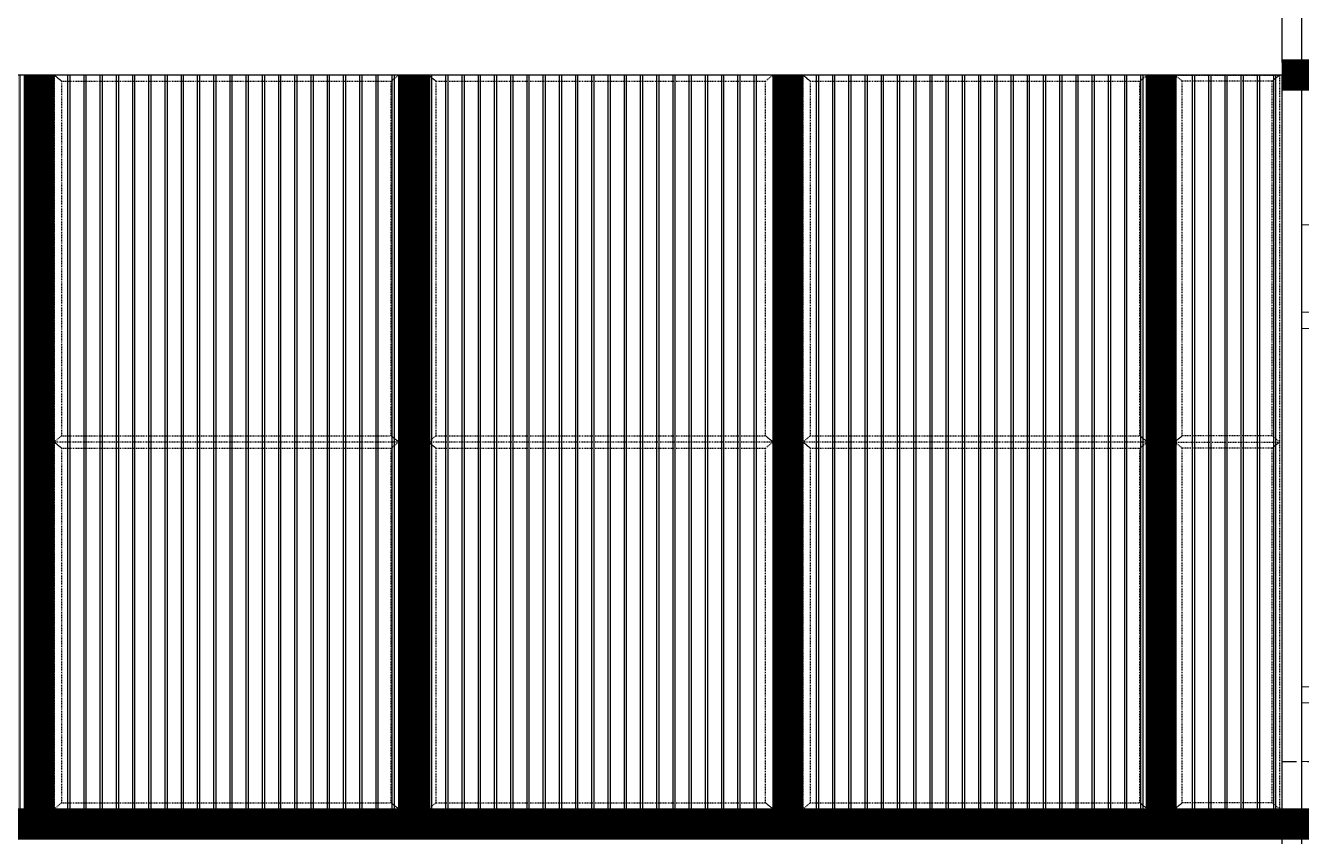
# Model space of a CAD drawing. Header units: millimetres. Extents: x 3774 to 718460, y -768339 to 192544.
# Drawn here: x 403901 to 409014, y -722367 to -719118 of the extents above; entities that cross this region are included whole.
import ezdxf
from ezdxf.xclip import XClip

# ---------------------------------------------------------------- set-up
doc = ezdxf.new("R2010")
doc.units = ezdxf.units.MM
doc.header["$XCLIPFRAME"] = 0
doc.set_wipeout_variables(frame=1)
for name, pattern in [('TA_GL_000.70000', [1.925, 0.7, -0.175, 0.175, -0.175, 0.7]), ('TA_HL_001.00000', [6.5, 3.55, -2.95]), ('XKITLINE00', [0]), ('XKITLINE02', [4, 2, -2])]:
    doc.linetypes.add(name, pattern=pattern)
for name, color, linetype in [('000 - 0_SYM_DWG_GRIDLINE_MAIN_COLOR_251', 7, 'Continuous'), ('010 - ASPG_EXTR_MAIN_COLOR_2', 7, 'Continuous'), ('010 - ASPG_EXTR_WIPEOUT_', 7, 'Continuous'), ('010 - ASPG_FRAMING_MAIN_COLOR_1', 7, 'Continuous'), ('010 - ASPG_FRAMING_MAIN_COLOR_2', 7, 'Continuous'), ('010 - ASPG_FRAMING_SUB_COLOR_2', 7, 'Continuous'), ('010 - ASPG_FRAMING_SUB_COLOR_3', 7, 'Continuous'), ('010 - ASPG_FRAMING_WIPEOUT_', 7, 'Continuous')]:
    doc.layers.add(name, color=color, linetype=linetype)
doc.layers.add('000_AREA_ASPG_AREA_HATCH_', color=7, linetype='Continuous', plot=False)
doc.layers.add('000_AREA_ASPG_AREA_MAIN_COLOR_1', color=7, linetype='Continuous', plot=False)
doc.layers.add('Bolt', color=7, linetype='Continuous', lineweight=0)
doc.layers.add('Part', color=7, linetype='Continuous', lineweight=0)
doc.styles.add('TA', font='', dxfattribs={"height": 4.5})
doc.styles.get('TA').set_extended_font_data('Cordia New')

# ---------------------------------------------------------------- blocks, each defined once
blk = doc.blocks.new('*U5902')
at = {"layer": '000 - 0_SYM_DWG_GRIDLINE_MAIN_COLOR_251', "color": 7, "linetype": 'ByBlock', "ltscale": 5}
blk.add_line((10, 0), (-759, 0), dxfattribs=at)
at = {"color": 7, "style": 'TA', "flags": 1}
blk.add_attdef('LOCATION', (6, -6), '', height=4.5, rotation=270, dxfattribs=at)
blk = doc.blocks.new('W-1-PP19-SE-ENT3_20260407-104913_PP19_ENT3_ELE1_DIMS_1')
at = {"layer": '000 - 0_SYM_DWG_GRIDLINE_MAIN_COLOR_251', "color": 7, "linetype": 'TA_GL_000.70000', "xscale": 50.00000000000003, "yscale": 50.00000000000003, "zscale": 50.00000000000003, "rotation": 180}
for p in [(-27800, 114550), (-27800, 111800)]:
    blk.add_blockref('*U5902', p, dxfattribs=at)
blk = doc.blocks.new('*A6183500')
at = {"layer": 'Part', "color": 7, "linetype": 'XKITLINE00', "lineweight": 0}
for p, q in [((2179.569525, -60.453462), (2328.969438, -60.453462)), ((2179.569525, -65.253462), (2328.969438, -65.253462))]:
    blk.add_line(p, q, dxfattribs=at)
blk = doc.blocks.new('*A6193501')
at = {"layer": 'Part', "color": 7, "linetype": 'XKITLINE00', "lineweight": 0}
blk.add_line((2179.569525, -82.453462), (2328.969438, -82.453462), dxfattribs=at)
blk = doc.blocks.new('*A13394221')
at = {"layer": 'Part', "color": 7, "linetype": 'XKITLINE00', "lineweight": 0}
for p, q in [((2286.369525, -82.453462), (2286.369525, -65.253462)), ((2288.769525, -82.453462), (2288.769525, -65.253462)), ((2286.369525, -124.453462), (2286.369525, -87.253462)), ((2288.769525, -124.453462), (2288.769525, -87.253462))]:
    blk.add_line(p, q, dxfattribs=at)
blk = doc.blocks.new('*A15404422')
at = {"layer": 'Part', "color": 7, "linetype": 'XKITLINE00', "lineweight": 0}
for p, q in [((2326.545603, -69.328129), (2326.545603, -68.621462)), ((2326.545603, -68.621462), (2326.593603, -68.621462)), ((2326.593603, -69.328129), (2326.593603, -68.621462)), ((2326.545603, -68.861462), (2326.593603, -68.861462))]:
    blk.add_line(p, q, dxfattribs=at)
blk = doc.blocks.new('*A15414423')
at = {"layer": 'Part', "color": 7, "linetype": 'XKITLINE00', "lineweight": 0}
for p, q in [((2326.169603, -68.573462), (2326.169603, -68.621462)), ((2326.169603, -68.621462), (2326.969603, -68.621462)), ((2326.969603, -68.621462), (2326.969603, -68.573462))]:
    blk.add_line(p, q, dxfattribs=at)
blk = doc.blocks.new('*A15424424')
at = {"layer": 'Part', "color": 7, "linetype": 'XKITLINE00', "lineweight": 0}
for p, q in [((2308.945603, -69.421462), (2308.945603, -68.621462)), ((2308.945603, -68.621462), (2308.993603, -68.621462)), ((2308.993603, -69.421462), (2308.993603, -68.621462)), ((2308.945603, -68.861462), (2308.993603, -68.861462)), ((2308.945603, -69.421462), (2308.993603, -69.421462))]:
    blk.add_line(p, q, dxfattribs=at)
blk = doc.blocks.new('*A15434425')
at = {"layer": 'Part', "color": 7, "linetype": 'XKITLINE00', "lineweight": 0}
for p, q in [((2308.569603, -68.573462), (2308.569603, -68.621462)), ((2308.569603, -68.621462), (2309.369603, -68.621462)), ((2309.369603, -68.621462), (2309.369603, -68.573462))]:
    blk.add_line(p, q, dxfattribs=at)
blk = doc.blocks.new('*A15444426')
at = {"layer": 'Part', "color": 7, "linetype": 'XKITLINE00', "lineweight": 0}
for p, q in [((2308.993603, -65.573462), (2308.993603, -65.493462)), ((2309.033603, -65.573462), (2309.033603, -65.533462)), ((2309.033603, -65.533462), (2309.473603, -65.533462)), ((2309.473603, -65.533462), (2309.473603, -65.493462))]:
    blk.add_line(p, q, dxfattribs=at)
blk = doc.blocks.new('*A15454427')
at = {"layer": 'Part', "color": 7, "linetype": 'XKITLINE00', "lineweight": 0}
for p, q in [((2308.089603, -65.413462), (2307.929603, -65.253462)), ((2309.849603, -65.413462), (2308.089603, -65.413462)), ((2310.009603, -65.253462), (2309.849603, -65.413462))]:
    blk.add_line(p, q, dxfattribs=at)
blk = doc.blocks.new('*A15464428')
at = {"layer": 'Part', "color": 7, "linetype": 'XKITLINE00', "lineweight": 0}
for p, q in [((2308.089603, -65.493462), (2308.089603, -65.413462)), ((2308.089603, -65.413462), (2309.849603, -65.413462)), ((2309.849603, -65.493462), (2309.849603, -65.413462)), ((2308.089603, -65.493462), (2309.849603, -65.493462))]:
    blk.add_line(p, q, dxfattribs=at)
blk = doc.blocks.new('*A15494431')
at = {"layer": 'Part', "color": 7, "linetype": 'XKITLINE00', "lineweight": 0}
for p, q in [((2291.769603, -65.573462), (2290.969603, -65.573462)), ((2290.969603, -68.053462), (2290.969603, -65.573462)), ((2291.769603, -68.053462), (2291.769603, -65.573462)), ((2290.969603, -80.053462), (2290.969603, -68.621462)), ((2291.769603, -80.053462), (2291.769603, -68.621462)), ((2290.969603, -82.133462), (2290.969603, -80.621462)), ((2291.769603, -82.133462), (2291.769603, -80.621462)), ((2290.969603, -82.133462), (2291.769603, -82.133462))]:
    blk.add_line(p, q, dxfattribs=at)
blk = doc.blocks.new('*A15504432')
at = {"layer": 'Part', "color": 7, "linetype": 'XKITLINE00', "lineweight": 0}
for p, q in [((2290.969603, -80.573462), (2290.969603, -80.621462)), ((2291.769603, -80.621462), (2291.769603, -80.573462)), ((2290.969603, -80.621462), (2291.769603, -80.621462))]:
    blk.add_line(p, q, dxfattribs=at)
blk = doc.blocks.new('*A15514433')
at = {"layer": 'Part', "color": 7, "linetype": 'XKITLINE00', "lineweight": 0}
for p, q in [((2291.345603, -81.421462), (2291.345603, -80.621462)), ((2291.345603, -80.621462), (2291.393603, -80.621462)), ((2291.345603, -80.861462), (2291.393603, -80.861462)), ((2291.393603, -81.421462), (2291.393603, -80.621462)), ((2291.345603, -81.421462), (2291.393603, -81.421462))]:
    blk.add_line(p, q, dxfattribs=at)
blk = doc.blocks.new('*A15534435')
at = {"layer": 'Part', "color": 7, "linetype": 'XKITLINE00', "lineweight": 0}
for p, q in [((2290.329603, -82.453462), (2290.489603, -82.293462)), ((2290.489603, -82.293462), (2292.249603, -82.293462)), ((2292.249603, -82.293462), (2292.409603, -82.453462))]:
    blk.add_line(p, q, dxfattribs=at)
blk = doc.blocks.new('*A15544436')
at = {"layer": 'Part', "color": 7, "linetype": 'XKITLINE00', "lineweight": 0}
for p, q in [((2292.249603, -82.213462), (2290.489603, -82.213462)), ((2290.489603, -82.213462), (2290.489603, -82.293462)), ((2292.249603, -82.293462), (2290.489603, -82.293462)), ((2292.249603, -82.213462), (2292.249603, -82.293462))]:
    blk.add_line(p, q, dxfattribs=at)
blk = doc.blocks.new('*A15554437')
at = {"layer": 'Part', "color": 7, "linetype": 'XKITLINE00', "lineweight": 0}
for p, q in [((2291.305603, -82.173462), (2290.865603, -82.173462)), ((2290.865603, -82.173462), (2290.865603, -82.213462)), ((2291.305603, -82.133462), (2291.305603, -82.173462)), ((2291.345603, -82.213462), (2291.345603, -82.133462))]:
    blk.add_line(p, q, dxfattribs=at)
blk = doc.blocks.new('*A15604442')
at = {"layer": 'Part', "color": 7, "linetype": 'XKITLINE00', "lineweight": 0}
for p, q in [((2290.969603, -68.573462), (2290.969603, -68.621462)), ((2290.969603, -68.621462), (2291.769603, -68.621462)), ((2291.769603, -68.621462), (2291.769603, -68.573462))]:
    blk.add_line(p, q, dxfattribs=at)
blk = doc.blocks.new('*A15614443')
at = {"layer": 'Part', "color": 7, "linetype": 'XKITLINE00', "lineweight": 0}
for p, q in [((2291.345603, -69.421462), (2291.345603, -68.621462)), ((2291.345603, -68.621462), (2291.393603, -68.621462)), ((2291.393603, -69.421462), (2291.393603, -68.621462)), ((2291.345603, -68.861462), (2291.393603, -68.861462)), ((2291.345603, -69.421462), (2291.393603, -69.421462))]:
    blk.add_line(p, q, dxfattribs=at)
blk = doc.blocks.new('*A15644446')
at = {"layer": 'Part', "color": 7, "linetype": 'XKITLINE00', "lineweight": 0}
for p, q in [((2291.393603, -65.573462), (2291.393603, -65.493462)), ((2291.433603, -65.573462), (2291.433603, -65.533462)), ((2291.433603, -65.533462), (2291.873603, -65.533462)), ((2291.873603, -65.533462), (2291.873603, -65.493462))]:
    blk.add_line(p, q, dxfattribs=at)
blk = doc.blocks.new('*A15654447')
at = {"layer": 'Part', "color": 7, "linetype": 'XKITLINE00', "lineweight": 0}
for p, q in [((2290.489603, -65.413462), (2290.329603, -65.253462)), ((2292.249603, -65.413462), (2290.489603, -65.413462)), ((2292.409603, -65.253462), (2292.249603, -65.413462))]:
    blk.add_line(p, q, dxfattribs=at)
blk = doc.blocks.new('*A15664448')
at = {"layer": 'Part', "color": 7, "linetype": 'XKITLINE00', "lineweight": 0}
for p, q in [((2290.489603, -65.493462), (2290.489603, -65.413462)), ((2290.489603, -65.413462), (2292.249603, -65.413462)), ((2292.249603, -65.493462), (2292.249603, -65.413462)), ((2290.489603, -65.493462), (2292.249603, -65.493462))]:
    blk.add_line(p, q, dxfattribs=at)
blk = doc.blocks.new('*A15674449')
at = {"layer": 'Bolt', "color": 7, "linetype": 'XKITLINE02', "lineweight": 0}
for p, q in [((2326.482243, -65.773462), (2326.825603, -65.773462)), ((2326.545603, -65.717462), (2326.593603, -65.717462)), ((2326.545603, -65.829462), (2326.593603, -65.829462)), ((2326.593603, -65.717462), (2326.633603, -65.717462)), ((2326.593603, -65.829462), (2326.633603, -65.829462))]:
    blk.add_line(p, q, dxfattribs=at)
blk = doc.blocks.new('*A15684450')
at = {"layer": 'Bolt'}
for points in [[(2325.986, -65.413), (2325.986, -65.493), (2325.874, -65.493), (2325.874, -65.413)], [(2327.266, -65.413), (2327.266, -65.493), (2327.154, -65.493), (2327.154, -65.413)]]:
    blk.add_hatch(color=7, dxfattribs=at).paths.add_polyline_path(points, flags=17)
at = {"layer": 'Bolt', "color": 7, "linetype": 'XKITLINE00', "lineweight": 0}
for p, q in [((2325.874, -65.413), (2325.874, -65.493)), ((2325.93, -65.35), (2325.93, -65.693)), ((2325.986, -65.413), (2325.986, -65.493)), ((2327.154, -65.413), (2327.154, -65.493)), ((2327.21, -65.35), (2327.21, -65.693)), ((2327.266, -65.413), (2327.266, -65.493))]:
    blk.add_line(p, q, dxfattribs=at)
blk = doc.blocks.new('*A15714453')
at = {"layer": 'Bolt'}
for points in [[(2326.274, -68.573), (2326.274, -68.525), (2326.386, -68.525), (2326.386, -68.573)], [(2326.274, -68.621), (2326.274, -68.573), (2326.386, -68.573), (2326.386, -68.621)], [(2326.754, -68.573), (2326.754, -68.525), (2326.866, -68.525), (2326.866, -68.573)], [(2326.754, -68.621), (2326.754, -68.573), (2326.866, -68.573), (2326.866, -68.621)]]:
    blk.add_hatch(color=7, dxfattribs=at).paths.add_polyline_path(points, flags=17)
at = {"layer": 'Bolt', "color": 7, "linetype": 'XKITLINE00', "lineweight": 0}
for p, q in [((2326.274, -68.573), (2326.274, -68.525)), ((2326.274, -68.621), (2326.274, -68.573)), ((2326.33, -68.685), (2326.33, -68.341)), ((2326.386, -68.573), (2326.386, -68.525)), ((2326.386, -68.621), (2326.386, -68.573)), ((2326.754, -68.573), (2326.754, -68.525)), ((2326.754, -68.621), (2326.754, -68.573)), ((2326.81, -68.685), (2326.81, -68.341)), ((2326.866, -68.573), (2326.866, -68.525)), ((2326.866, -68.621), (2326.866, -68.573))]:
    blk.add_line(p, q, dxfattribs=at)
blk = doc.blocks.new('*A15734455')
at = {"layer": 'Bolt'}
for points in [[(2308.674, -68.573), (2308.674, -68.525), (2308.786, -68.525), (2308.786, -68.573)], [(2308.674, -68.621), (2308.674, -68.573), (2308.786, -68.573), (2308.786, -68.621)], [(2309.154, -68.573), (2309.154, -68.525), (2309.266, -68.525), (2309.266, -68.573)], [(2309.154, -68.621), (2309.154, -68.573), (2309.266, -68.573), (2309.266, -68.621)]]:
    blk.add_hatch(color=7, dxfattribs=at).paths.add_polyline_path(points, flags=17)
at = {"layer": 'Bolt', "color": 7, "linetype": 'XKITLINE00', "lineweight": 0}
for p, q in [((2308.674, -68.573), (2308.674, -68.525)), ((2308.674, -68.621), (2308.674, -68.573)), ((2308.73, -68.685), (2308.73, -68.341)), ((2308.786, -68.573), (2308.786, -68.525)), ((2308.786, -68.621), (2308.786, -68.573)), ((2309.154, -68.573), (2309.154, -68.525)), ((2309.154, -68.621), (2309.154, -68.573)), ((2309.21, -68.685), (2309.21, -68.341)), ((2309.266, -68.573), (2309.266, -68.525)), ((2309.266, -68.621), (2309.266, -68.573))]:
    blk.add_line(p, q, dxfattribs=at)
blk = doc.blocks.new('*A15744456')
at = {"layer": 'Bolt'}
for points in [[(2308.386, -65.413), (2308.386, -65.493), (2308.274, -65.493), (2308.274, -65.413)], [(2309.666, -65.413), (2309.666, -65.493), (2309.554, -65.493), (2309.554, -65.413)]]:
    blk.add_hatch(color=7, dxfattribs=at).paths.add_polyline_path(points, flags=17)
at = {"layer": 'Bolt', "color": 7, "linetype": 'XKITLINE00', "lineweight": 0}
for p, q in [((2308.274, -65.413), (2308.274, -65.493)), ((2308.33, -65.35), (2308.33, -65.693)), ((2308.386, -65.413), (2308.386, -65.493)), ((2309.554, -65.413), (2309.554, -65.493)), ((2309.61, -65.35), (2309.61, -65.693)), ((2309.666, -65.413), (2309.666, -65.493))]:
    blk.add_line(p, q, dxfattribs=at)
blk = doc.blocks.new('*A15754457')
at = {"layer": 'Bolt', "color": 7, "linetype": 'XKITLINE02', "lineweight": 0}
for p, q in [((2308.882243, -65.773462), (2309.225603, -65.773462)), ((2308.945603, -65.717462), (2308.993603, -65.717462)), ((2308.945603, -65.829462), (2308.993603, -65.829462)), ((2308.993603, -65.717462), (2309.033603, -65.717462)), ((2308.993603, -65.829462), (2309.033603, -65.829462))]:
    blk.add_line(p, q, dxfattribs=at)
blk = doc.blocks.new('*A15804462')
at = {"layer": 'Bolt'}
for points in [[(2291.074, -80.573), (2291.074, -80.525), (2291.186, -80.525), (2291.186, -80.573)], [(2291.074, -80.621), (2291.074, -80.573), (2291.186, -80.573), (2291.186, -80.621)], [(2291.554, -80.573), (2291.554, -80.525), (2291.666, -80.525), (2291.666, -80.573)], [(2291.554, -80.621), (2291.554, -80.573), (2291.666, -80.573), (2291.666, -80.621)]]:
    blk.add_hatch(color=7, dxfattribs=at).paths.add_polyline_path(points, flags=17)
at = {"layer": 'Bolt', "color": 7, "linetype": 'XKITLINE00', "lineweight": 0}
for p, q in [((2291.074, -80.573), (2291.074, -80.525)), ((2291.074, -80.621), (2291.074, -80.573)), ((2291.13, -80.685), (2291.13, -80.341)), ((2291.186, -80.573), (2291.186, -80.525)), ((2291.186, -80.621), (2291.186, -80.573)), ((2291.554, -80.573), (2291.554, -80.525)), ((2291.554, -80.621), (2291.554, -80.573)), ((2291.61, -80.685), (2291.61, -80.341)), ((2291.666, -80.573), (2291.666, -80.525)), ((2291.666, -80.621), (2291.666, -80.573))]:
    blk.add_line(p, q, dxfattribs=at)
blk = doc.blocks.new('*A15814463')
at = {"layer": 'Bolt', "color": 7, "linetype": 'XKITLINE02', "lineweight": 0}
for p, q in [((2291.456963, -81.933462), (2291.113603, -81.933462)), ((2291.345603, -81.877462), (2291.305603, -81.877462)), ((2291.345603, -81.989462), (2291.305603, -81.989462)), ((2291.393603, -81.877462), (2291.345603, -81.877462)), ((2291.393603, -81.989462), (2291.345603, -81.989462))]:
    blk.add_line(p, q, dxfattribs=at)
blk = doc.blocks.new('*A15824464')
at = {"layer": 'Bolt'}
for points in [[(2290.786, -82.213), (2290.786, -82.293), (2290.674, -82.293), (2290.674, -82.213)], [(2292.066, -82.213), (2292.066, -82.293), (2291.954, -82.293), (2291.954, -82.213)]]:
    blk.add_hatch(color=7, dxfattribs=at).paths.add_polyline_path(points, flags=17)
at = {"layer": 'Bolt', "color": 7, "linetype": 'XKITLINE00', "lineweight": 0}
for p, q in [((2290.73, -82.357), (2290.73, -82.013)), ((2292.01, -82.357), (2292.01, -82.013)), ((2290.674, -82.293), (2290.674, -82.213)), ((2290.786, -82.293), (2290.786, -82.213)), ((2291.954, -82.293), (2291.954, -82.213)), ((2292.066, -82.293), (2292.066, -82.213))]:
    blk.add_line(p, q, dxfattribs=at)
blk = doc.blocks.new('*A15854467')
at = {"layer": 'Bolt'}
for points in [[(2291.074, -68.573), (2291.074, -68.525), (2291.186, -68.525), (2291.186, -68.573)], [(2291.074, -68.621), (2291.074, -68.573), (2291.186, -68.573), (2291.186, -68.621)], [(2291.554, -68.573), (2291.554, -68.525), (2291.666, -68.525), (2291.666, -68.573)], [(2291.554, -68.621), (2291.554, -68.573), (2291.666, -68.573), (2291.666, -68.621)]]:
    blk.add_hatch(color=7, dxfattribs=at).paths.add_polyline_path(points, flags=17)
at = {"layer": 'Bolt', "color": 7, "linetype": 'XKITLINE00', "lineweight": 0}
for p, q in [((2291.074, -68.573), (2291.074, -68.525)), ((2291.074, -68.621), (2291.074, -68.573)), ((2291.13, -68.685), (2291.13, -68.341)), ((2291.186, -68.573), (2291.186, -68.525)), ((2291.186, -68.621), (2291.186, -68.573)), ((2291.554, -68.573), (2291.554, -68.525)), ((2291.554, -68.621), (2291.554, -68.573)), ((2291.61, -68.685), (2291.61, -68.341)), ((2291.666, -68.573), (2291.666, -68.525)), ((2291.666, -68.621), (2291.666, -68.573))]:
    blk.add_line(p, q, dxfattribs=at)
blk = doc.blocks.new('*A15874469')
at = {"layer": 'Bolt'}
for points in [[(2290.786, -65.413), (2290.786, -65.493), (2290.674, -65.493), (2290.674, -65.413)], [(2292.066, -65.413), (2292.066, -65.493), (2291.954, -65.493), (2291.954, -65.413)]]:
    blk.add_hatch(color=7, dxfattribs=at).paths.add_polyline_path(points, flags=17)
at = {"layer": 'Bolt', "color": 7, "linetype": 'XKITLINE00', "lineweight": 0}
for p, q in [((2290.674, -65.413), (2290.674, -65.493)), ((2290.73, -65.35), (2290.73, -65.693)), ((2290.786, -65.413), (2290.786, -65.493)), ((2291.954, -65.413), (2291.954, -65.493)), ((2292.01, -65.35), (2292.01, -65.693)), ((2292.066, -65.413), (2292.066, -65.493))]:
    blk.add_line(p, q, dxfattribs=at)
blk = doc.blocks.new('*A15884470')
at = {"layer": 'Bolt', "color": 7, "linetype": 'XKITLINE02', "lineweight": 0}
for p, q in [((2291.282243, -65.773462), (2291.625603, -65.773462)), ((2291.345603, -65.717462), (2291.393603, -65.717462)), ((2291.345603, -65.829462), (2291.393603, -65.829462)), ((2291.393603, -65.717462), (2291.433603, -65.717462)), ((2291.393603, -65.829462), (2291.433603, -65.829462))]:
    blk.add_line(p, q, dxfattribs=at)
blk = doc.blocks.new('*A15904472')
at = {"layer": 'Part', "color": 7, "linetype": 'XKITLINE00', "lineweight": 0}
for p, q in [((2328.809518, -68.053462), (2288.969552, -68.053462)), ((2288.969552, -68.573462), (2288.969552, -68.053462)), ((2328.809518, -68.573462), (2328.809518, -68.053462)), ((2328.809518, -68.573462), (2288.969552, -68.573462))]:
    blk.add_line(p, q, dxfattribs=at)
blk = doc.blocks.new('*A15914473')
at = {"layer": 'Part', "color": 7, "linetype": 'XKITLINE00', "lineweight": 0}
for p, q in [((2328.809518, -80.053462), (2288.969552, -80.053462)), ((2288.969552, -80.573462), (2288.969552, -80.053462)), ((2328.809518, -80.573462), (2328.809518, -80.053462)), ((2328.809518, -80.573462), (2288.969552, -80.573462))]:
    blk.add_line(p, q, dxfattribs=at)
blk = doc.blocks.new('*A15934475')
at = {"layer": 'Part', "color": 7, "linetype": 'XKITLINE00', "lineweight": 0}
for p, q in [((2326.969603, -65.573462), (2326.169603, -65.573462)), ((2326.169603, -68.053462), (2326.169603, -65.573462)), ((2326.969603, -68.053462), (2326.969603, -65.573462)), ((2326.169603, -80.053462), (2326.169603, -68.621462)), ((2326.969603, -80.053462), (2326.969603, -68.621462)), ((2326.169603, -82.133462), (2326.169603, -80.621462)), ((2326.969603, -82.133462), (2326.969603, -80.621462)), ((2326.169603, -82.133462), (2326.969603, -82.133462))]:
    blk.add_line(p, q, dxfattribs=at)
blk = doc.blocks.new('*A15944476')
at = {"layer": 'Part', "color": 7, "linetype": 'XKITLINE00', "lineweight": 0}
for p, q in [((2309.369603, -65.573462), (2308.569603, -65.573462)), ((2308.569603, -68.053462), (2308.569603, -65.573462)), ((2309.369603, -68.053462), (2309.369603, -65.573462)), ((2308.569603, -80.053462), (2308.569603, -68.621462)), ((2309.369603, -80.053462), (2309.369603, -68.621462)), ((2308.569603, -82.133462), (2308.569603, -80.621462)), ((2309.369603, -82.133462), (2309.369603, -80.621462)), ((2308.569603, -82.133462), (2309.369603, -82.133462))]:
    blk.add_line(p, q, dxfattribs=at)
blk = doc.blocks.new('*A16014483')
at = {"layer": 'Part', "color": 7, "linetype": 'XKITLINE00', "lineweight": 0}
for p, q in [((2326.545603, -81.328129), (2326.545603, -80.621462)), ((2326.545603, -80.621462), (2326.593603, -80.621462)), ((2326.545603, -80.861462), (2326.593603, -80.861462)), ((2326.593603, -81.328129), (2326.593603, -80.621462))]:
    blk.add_line(p, q, dxfattribs=at)
blk = doc.blocks.new('*A16024484')
at = {"layer": 'Part', "color": 7, "linetype": 'XKITLINE00', "lineweight": 0}
for p, q in [((2326.169603, -80.573462), (2326.169603, -80.621462)), ((2326.969603, -80.621462), (2326.969603, -80.573462)), ((2326.169603, -80.621462), (2326.969603, -80.621462))]:
    blk.add_line(p, q, dxfattribs=at)
blk = doc.blocks.new('*A16034485')
at = {"layer": 'Part', "color": 7, "linetype": 'XKITLINE00', "lineweight": 0}
for p, q in [((2325.529603, -82.453462), (2325.689603, -82.293462)), ((2325.689603, -82.293462), (2327.449603, -82.293462)), ((2327.449603, -82.293462), (2327.609603, -82.453462))]:
    blk.add_line(p, q, dxfattribs=at)
blk = doc.blocks.new('*A16044486')
at = {"layer": 'Part', "color": 7, "linetype": 'XKITLINE00', "lineweight": 0}
for p, q in [((2327.449603, -82.213462), (2325.689603, -82.213462)), ((2325.689603, -82.213462), (2325.689603, -82.293462)), ((2327.449603, -82.293462), (2325.689603, -82.293462)), ((2327.449603, -82.213462), (2327.449603, -82.293462))]:
    blk.add_line(p, q, dxfattribs=at)
blk = doc.blocks.new('*A16054487')
at = {"layer": 'Part', "color": 7, "linetype": 'XKITLINE00', "lineweight": 0}
for p, q in [((2326.505603, -82.173462), (2326.065603, -82.173462)), ((2326.065603, -82.173462), (2326.065603, -82.213462)), ((2326.505603, -82.133462), (2326.505603, -82.173462)), ((2326.545603, -82.213462), (2326.545603, -82.133462))]:
    blk.add_line(p, q, dxfattribs=at)
blk = doc.blocks.new('*A16064488')
at = {"layer": 'Part', "color": 7, "linetype": 'XKITLINE00', "lineweight": 0}
for p, q in [((2308.945603, -81.421462), (2308.945603, -80.621462)), ((2308.945603, -80.621462), (2308.993603, -80.621462)), ((2308.945603, -80.861462), (2308.993603, -80.861462)), ((2308.993603, -81.421462), (2308.993603, -80.621462)), ((2308.945603, -81.421462), (2308.993603, -81.421462))]:
    blk.add_line(p, q, dxfattribs=at)
blk = doc.blocks.new('*A16074489')
at = {"layer": 'Part', "color": 7, "linetype": 'XKITLINE00', "lineweight": 0}
for p, q in [((2308.569603, -80.573462), (2308.569603, -80.621462)), ((2309.369603, -80.621462), (2309.369603, -80.573462)), ((2308.569603, -80.621462), (2309.369603, -80.621462))]:
    blk.add_line(p, q, dxfattribs=at)
blk = doc.blocks.new('*A16084490')
at = {"layer": 'Part', "color": 7, "linetype": 'XKITLINE00', "lineweight": 0}
for p, q in [((2307.929603, -82.453462), (2308.089603, -82.293462)), ((2308.089603, -82.293462), (2309.849603, -82.293462)), ((2309.849603, -82.293462), (2310.009603, -82.453462))]:
    blk.add_line(p, q, dxfattribs=at)
blk = doc.blocks.new('*A16094491')
at = {"layer": 'Part', "color": 7, "linetype": 'XKITLINE00', "lineweight": 0}
for p, q in [((2309.849603, -82.213462), (2308.089603, -82.213462)), ((2308.089603, -82.213462), (2308.089603, -82.293462)), ((2309.849603, -82.293462), (2308.089603, -82.293462)), ((2309.849603, -82.213462), (2309.849603, -82.293462))]:
    blk.add_line(p, q, dxfattribs=at)
blk = doc.blocks.new('*A16104492')
at = {"layer": 'Part', "color": 7, "linetype": 'XKITLINE00', "lineweight": 0}
for p, q in [((2308.905603, -82.173462), (2308.465603, -82.173462)), ((2308.465603, -82.173462), (2308.465603, -82.213462)), ((2308.905603, -82.133462), (2308.905603, -82.173462)), ((2308.945603, -82.213462), (2308.945603, -82.133462))]:
    blk.add_line(p, q, dxfattribs=at)
blk = doc.blocks.new('*A16124494')
at = {"layer": 'Part', "color": 7, "linetype": 'XKITLINE00', "lineweight": 0}
for p, q in [((2325.689603, -65.493462), (2325.689603, -65.413462)), ((2325.689603, -65.413462), (2327.449603, -65.413462)), ((2327.449603, -65.493462), (2327.449603, -65.413462)), ((2325.689603, -65.493462), (2327.449603, -65.493462))]:
    blk.add_line(p, q, dxfattribs=at)
blk = doc.blocks.new('*A16134495')
at = {"layer": 'Part', "color": 7, "linetype": 'XKITLINE00', "lineweight": 0}
for p, q in [((2325.689603, -65.413462), (2325.529603, -65.253462)), ((2327.449603, -65.413462), (2325.689603, -65.413462)), ((2327.609603, -65.253462), (2327.449603, -65.413462))]:
    blk.add_line(p, q, dxfattribs=at)
blk = doc.blocks.new('*A16144496')
at = {"layer": 'Part', "color": 7, "linetype": 'XKITLINE00', "lineweight": 0}
for p, q in [((2326.593603, -65.573462), (2326.593603, -65.493462)), ((2326.633603, -65.573462), (2326.633603, -65.533462)), ((2326.633603, -65.533462), (2327.073603, -65.533462)), ((2327.073603, -65.533462), (2327.073603, -65.493462))]:
    blk.add_line(p, q, dxfattribs=at)
blk = doc.blocks.new('*A16294511')
at = {"layer": 'Bolt'}
for points in [[(2326.274, -80.573), (2326.274, -80.525), (2326.386, -80.525), (2326.386, -80.573)], [(2326.274, -80.621), (2326.274, -80.573), (2326.386, -80.573), (2326.386, -80.621)], [(2326.754, -80.573), (2326.754, -80.525), (2326.866, -80.525), (2326.866, -80.573)], [(2326.754, -80.621), (2326.754, -80.573), (2326.866, -80.573), (2326.866, -80.621)]]:
    blk.add_hatch(color=7, dxfattribs=at).paths.add_polyline_path(points, flags=17)
at = {"layer": 'Bolt', "color": 7, "linetype": 'XKITLINE00', "lineweight": 0}
for p, q in [((2326.274, -80.573), (2326.274, -80.525)), ((2326.274, -80.621), (2326.274, -80.573)), ((2326.33, -80.685), (2326.33, -80.341)), ((2326.386, -80.573), (2326.386, -80.525)), ((2326.386, -80.621), (2326.386, -80.573)), ((2326.754, -80.573), (2326.754, -80.525)), ((2326.754, -80.621), (2326.754, -80.573)), ((2326.81, -80.685), (2326.81, -80.341)), ((2326.866, -80.573), (2326.866, -80.525)), ((2326.866, -80.621), (2326.866, -80.573))]:
    blk.add_line(p, q, dxfattribs=at)
blk = doc.blocks.new('*A16314513')
at = {"layer": 'Bolt', "color": 7, "linetype": 'XKITLINE02', "lineweight": 0}
for p, q in [((2326.656963, -81.933462), (2326.313603, -81.933462)), ((2326.545603, -81.877462), (2326.505603, -81.877462)), ((2326.545603, -81.989462), (2326.505603, -81.989462)), ((2326.593603, -81.877462), (2326.545603, -81.877462)), ((2326.593603, -81.989462), (2326.545603, -81.989462))]:
    blk.add_line(p, q, dxfattribs=at)
blk = doc.blocks.new('*A16324514')
at = {"layer": 'Bolt'}
for points in [[(2325.986, -82.213), (2325.986, -82.293), (2325.874, -82.293), (2325.874, -82.213)], [(2327.266, -82.213), (2327.266, -82.293), (2327.154, -82.293), (2327.154, -82.213)]]:
    blk.add_hatch(color=7, dxfattribs=at).paths.add_polyline_path(points, flags=17)
at = {"layer": 'Bolt', "color": 7, "linetype": 'XKITLINE00', "lineweight": 0}
for p, q in [((2325.93, -82.357), (2325.93, -82.013)), ((2327.21, -82.357), (2327.21, -82.013)), ((2325.874, -82.293), (2325.874, -82.213)), ((2325.986, -82.293), (2325.986, -82.213)), ((2327.154, -82.293), (2327.154, -82.213)), ((2327.266, -82.293), (2327.266, -82.213))]:
    blk.add_line(p, q, dxfattribs=at)
blk = doc.blocks.new('*A16334515')
at = {"layer": 'Bolt'}
for points in [[(2308.674, -80.573), (2308.674, -80.525), (2308.786, -80.525), (2308.786, -80.573)], [(2308.674, -80.621), (2308.674, -80.573), (2308.786, -80.573), (2308.786, -80.621)], [(2309.154, -80.573), (2309.154, -80.525), (2309.266, -80.525), (2309.266, -80.573)], [(2309.154, -80.621), (2309.154, -80.573), (2309.266, -80.573), (2309.266, -80.621)]]:
    blk.add_hatch(color=7, dxfattribs=at).paths.add_polyline_path(points, flags=17)
at = {"layer": 'Bolt', "color": 7, "linetype": 'XKITLINE00', "lineweight": 0}
for p, q in [((2308.674, -80.573), (2308.674, -80.525)), ((2308.674, -80.621), (2308.674, -80.573)), ((2308.73, -80.685), (2308.73, -80.341)), ((2308.786, -80.573), (2308.786, -80.525)), ((2308.786, -80.621), (2308.786, -80.573)), ((2309.154, -80.573), (2309.154, -80.525)), ((2309.154, -80.621), (2309.154, -80.573)), ((2309.21, -80.685), (2309.21, -80.341)), ((2309.266, -80.573), (2309.266, -80.525)), ((2309.266, -80.621), (2309.266, -80.573))]:
    blk.add_line(p, q, dxfattribs=at)
blk = doc.blocks.new('*A16344516')
at = {"layer": 'Bolt', "color": 7, "linetype": 'XKITLINE02', "lineweight": 0}
for p, q in [((2309.056963, -81.933462), (2308.713603, -81.933462)), ((2308.945603, -81.877462), (2308.905603, -81.877462)), ((2308.945603, -81.989462), (2308.905603, -81.989462)), ((2308.993603, -81.877462), (2308.945603, -81.877462)), ((2308.993603, -81.989462), (2308.945603, -81.989462))]:
    blk.add_line(p, q, dxfattribs=at)
blk = doc.blocks.new('*A16354517')
at = {"layer": 'Bolt'}
for points in [[(2308.386, -82.213), (2308.386, -82.293), (2308.274, -82.293), (2308.274, -82.213)], [(2309.666, -82.213), (2309.666, -82.293), (2309.554, -82.293), (2309.554, -82.213)]]:
    blk.add_hatch(color=7, dxfattribs=at).paths.add_polyline_path(points, flags=17)
at = {"layer": 'Bolt', "color": 7, "linetype": 'XKITLINE00', "lineweight": 0}
for p, q in [((2308.33, -82.357), (2308.33, -82.013)), ((2309.61, -82.357), (2309.61, -82.013)), ((2308.274, -82.293), (2308.274, -82.213)), ((2308.386, -82.293), (2308.386, -82.213)), ((2309.554, -82.293), (2309.554, -82.213)), ((2309.666, -82.293), (2309.666, -82.213))]:
    blk.add_line(p, q, dxfattribs=at)
blk = doc.blocks.new('W-1-PP19-SE-ENT3_20260407-111149_PP19_ENT3_SE_ELE3')
at = {"color": 7, "lineweight": 0, "xscale": 125, "yscale": 125, "zscale": 125}
for name in ['*A6183500', '*A13394221', '*A15654447', '*A15664448', '*A15874469', '*A15644446', '*A15454427', '*A15464428', '*A15744456', '*A15444426', '*A16134495', '*A16124494', '*A15684450', '*A16144496', '*A15494431', '*A15884470', '*A15944476', '*A15754457', '*A15934475', '*A15674449', '*A15904472', '*A15854467', '*A15734455', '*A15714453', '*A15604442', '*A15614443', '*A15434425', '*A15424424', '*A15414423', '*A15404422', '*A15914473', '*A15504432', '*A15804462', '*A15514433', '*A16074489', '*A16334515', '*A16064488', '*A16024484', '*A16294511', '*A16014483', '*A15814463', '*A16344516', '*A16314513', '*A15534435', '*A15544436', '*A15824464', '*A15554437', '*A16084490', '*A16094491', '*A16354517', '*A16104492', '*A16034485', '*A16044486', '*A16324514', '*A16054487', '*A6193501']:
    blk.add_blockref(name, (-296446.190625, 122106.68275), dxfattribs=at)
blk = doc.blocks.new('*U7969')
at = {"color": 7}
blk.add_wipeout([(0, -40), (18510.6, -40), (18510.6, 40), (0, 40)], dxfattribs=at).dxf.layer = '010 - ASPG_FRAMING_WIPEOUT_'
at = {"layer": '010 - ASPG_FRAMING_MAIN_COLOR_2', "color": 7}
blk.add_lwpolyline([(0, -40), (18510.6, -40), (18510.6, 40), (0, 40)], close=True, dxfattribs=at)
at = {"color": 7}
for points in [[(-40, 40), (18511, 40), (18511, 50), (-40, 50)], [(-40, -50), (18511, -50), (18511, -40), (-40, -40)]]:
    blk.add_wipeout(points, dxfattribs=at).dxf.layer = '010 - ASPG_FRAMING_WIPEOUT_'
at = {"layer": '010 - ASPG_FRAMING_MAIN_COLOR_1', "color": 7}
for points in [[(-40, 40), (18511, 40), (18511, 50), (-40, 50)], [(-40, -50), (18511, -50), (18511, -40), (-40, -40)]]:
    blk.add_lwpolyline(points, close=True, dxfattribs=at)
blk = doc.blocks.new('*U7967')
at = {"color": 7}
blk.add_wipeout([(0, 0), (77.5, 0), (77.5, 2900), (0, 2900)], dxfattribs=at)
blk.add_lwpolyline([(0, 0), (77.5, 0), (77.5, 2900), (0, 2900)], close=True, dxfattribs=at)
blk = doc.blocks.new('*U8523')
at = {"color": 7}
blk.add_wipeout([(0, 0), (77.5, 0), (77.5, 3800.000375), (0, 3800.000375)], dxfattribs=at)
blk.add_lwpolyline([(0, 0), (77.5, 0), (77.5, 3800.000375), (0, 3800.000375)], close=True, dxfattribs=at)
blk = doc.blocks.new('*U7965')
at = {"color": 7}
blk.add_wipeout([(0, -40), (4413, -40), (4413, 40), (0, 40)], dxfattribs=at).dxf.layer = '010 - ASPG_FRAMING_WIPEOUT_'
at = {"layer": '010 - ASPG_FRAMING_MAIN_COLOR_2', "color": 7}
blk.add_lwpolyline([(0, -40), (4413, -40), (4413, 40), (0, 40)], close=True, dxfattribs=at)
at = {"color": 7}
for points in [[(0, 40), (4493.8, 40), (4493.8, 50), (0, 50)], [(0, -50), (4493.8, -50), (4493.8, -40), (0, -40)]]:
    blk.add_wipeout(points, dxfattribs=at).dxf.layer = '010 - ASPG_FRAMING_WIPEOUT_'
at = {"layer": '010 - ASPG_FRAMING_MAIN_COLOR_1', "color": 7}
for points in [[(0, 40), (4493.8, 40), (4493.8, 50), (0, 50)], [(0, -50), (4493.8, -50), (4493.8, -40), (0, -40)]]:
    blk.add_lwpolyline(points, close=True, dxfattribs=at)
blk = doc.blocks.new('*U7966')
at = {"color": 7}
blk.add_wipeout([(0, 0), (77.5, 0), (77.5, 2950), (0, 2950)], dxfattribs=at)
blk.add_lwpolyline([(0, 0), (77.5, 0), (77.5, 2950), (0, 2950)], close=True, dxfattribs=at)
blk = doc.blocks.new('*U8006')
at = {"color": 7}
blk.add_wipeout([(50, 0), (1450, 0), (1450, 2940), (50, 2940)], dxfattribs=at).dxf.layer = '010 - ASPG_EXTR_WIPEOUT_'
at = {"layer": '010 - ASPG_EXTR_MAIN_COLOR_2', "color": 7}
for points in [[(113.3, 0), (123.5, 0), (123.5, 2940), (113.3, 2940)], [(178.3, 0), (188.5, 0), (188.5, 2940), (178.3, 2940)], [(243.3, 0), (253.5, 0), (253.5, 2940), (243.3, 2940)], [(308.3, 0), (318.5, 0), (318.5, 2940), (308.3, 2940)], [(373.3, 0), (383.5, 0), (383.5, 2940), (373.3, 2940)], [(438.3, 0), (448.5, 0), (448.5, 2940), (438.3, 2940)], [(503.3, 0), (513.5, 0), (513.5, 2940), (503.3, 2940)], [(568.3, 0), (578.5, 0), (578.5, 2940), (568.3, 2940)], [(633.3, 0), (643.5, 0), (643.5, 2940), (633.3, 2940)], [(698.3, 0), (708.5, 0), (708.5, 2940), (698.3, 2940)], [(763.3, 0), (773.5, 0), (773.5, 2940), (763.3, 2940)], [(828.3, 0), (838.5, 0), (838.5, 2940), (828.3, 2940)], [(893.3, 0), (903.5, 0), (903.5, 2940), (893.3, 2940)], [(958.3, 0), (968.5, 0), (968.5, 2940), (958.3, 2940)], [(1023.3, 0), (1033.5, 0), (1033.5, 2940), (1023.3, 2940)], [(1088.3, 0), (1098.5, 0), (1098.5, 2940), (1088.3, 2940)], [(1153.3, 0), (1163.5, 0), (1163.5, 2940), (1153.3, 2940)], [(1218.3, 0), (1228.5, 0), (1228.5, 2940), (1218.3, 2940)], [(1283.3, 0), (1293.5, 0), (1293.5, 2940), (1283.3, 2940)], [(1348.3, 0), (1358.5, 0), (1358.5, 2940), (1348.3, 2940)], [(1413.3, 0), (1423.5, 0), (1423.5, 2940), (1413.3, 2940)]]:
    blk.add_lwpolyline(points, close=True, dxfattribs=at)
at = {"layer": '010 - ASPG_FRAMING_SUB_COLOR_2', "color": 7}
blk.add_lwpolyline([(50, 0), (1450, 0), (1450, 2940), (50, 2940)], close=True, dxfattribs=at)
at = {"color": 7}
for points in [[(-50, 0), (50, 0), (50, 2940), (-50, 2940)], [(1450, 0), (1550, 0), (1550, 2940), (1450, 2940)]]:
    blk.add_wipeout(points, dxfattribs=at).dxf.layer = '010 - ASPG_EXTR_WIPEOUT_'
at = {"layer": '010 - ASPG_FRAMING_MAIN_COLOR_1', "color": 7}
for points in [[(-50, 0), (-40, 0), (-40, 2940), (-50, 2940)], [(40, 0), (50, 0), (50, 2940), (40, 2940)], [(1450, 0), (1460, 0), (1460, 2940), (1450, 2940)], [(1540, 0), (1550, 0), (1550, 2940), (1540, 2940)]]:
    blk.add_lwpolyline(points, close=True, dxfattribs=at)
at = {"layer": '010 - ASPG_FRAMING_SUB_COLOR_2', "color": 7}
for points in [[(-50, 0), (50, 0), (50, 2940), (-50, 2940)], [(1450, 0), (1550, 0), (1550, 2940), (1450, 2940)]]:
    blk.add_lwpolyline(points, close=True, dxfattribs=at)
blk = doc.blocks.new('*U8007')
at = {"color": 7}
blk.add_wipeout([(50, 0), (1450, 0), (1450, 2940), (50, 2940)], dxfattribs=at).dxf.layer = '010 - ASPG_EXTR_WIPEOUT_'
at = {"layer": '010 - ASPG_EXTR_MAIN_COLOR_2', "color": 7}
for points in [[(128.3, 0), (138.5, 0), (138.5, 2940), (128.3, 2940)], [(193.3, 0), (203.5, 0), (203.5, 2940), (193.3, 2940)], [(258.3, 0), (268.5, 0), (268.5, 2940), (258.3, 2940)], [(323.3, 0), (333.5, 0), (333.5, 2940), (323.3, 2940)], [(388.3, 0), (398.5, 0), (398.5, 2940), (388.3, 2940)], [(453.3, 0), (463.5, 0), (463.5, 2940), (453.3, 2940)], [(518.3, 0), (528.5, 0), (528.5, 2940), (518.3, 2940)], [(583.3, 0), (593.5, 0), (593.5, 2940), (583.3, 2940)], [(648.3, 0), (658.5, 0), (658.5, 2940), (648.3, 2940)], [(713.3, 0), (723.5, 0), (723.5, 2940), (713.3, 2940)], [(778.3, 0), (788.5, 0), (788.5, 2940), (778.3, 2940)], [(843.3, 0), (853.5, 0), (853.5, 2940), (843.3, 2940)], [(908.3, 0), (918.5, 0), (918.5, 2940), (908.3, 2940)], [(973.3, 0), (983.5, 0), (983.5, 2940), (973.3, 2940)], [(1038.3, 0), (1048.5, 0), (1048.5, 2940), (1038.3, 2940)], [(1103.3, 0), (1113.5, 0), (1113.5, 2940), (1103.3, 2940)], [(1168.3, 0), (1178.5, 0), (1178.5, 2940), (1168.3, 2940)], [(1233.3, 0), (1243.5, 0), (1243.5, 2940), (1233.3, 2940)], [(1298.3, 0), (1308.5, 0), (1308.5, 2940), (1298.3, 2940)], [(1363.3, 0), (1373.5, 0), (1373.5, 2940), (1363.3, 2940)]]:
    blk.add_lwpolyline(points, close=True, dxfattribs=at)
at = {"layer": '010 - ASPG_FRAMING_SUB_COLOR_2', "color": 7}
blk.add_lwpolyline([(50, 0), (1450, 0), (1450, 2940), (50, 2940)], close=True, dxfattribs=at)
at = {"color": 7}
for points in [[(-50, 0), (50, 0), (50, 2940), (-50, 2940)], [(1450, 0), (1550, 0), (1550, 2940), (1450, 2940)]]:
    blk.add_wipeout(points, dxfattribs=at).dxf.layer = '010 - ASPG_EXTR_WIPEOUT_'
at = {"layer": '010 - ASPG_EXTR_MAIN_COLOR_2', "color": 7}
blk.add_lwpolyline([(63.3, 0), (73.5, 0), (73.5, 2940), (63.3, 2940)], close=True, dxfattribs=at)
at = {"layer": '010 - ASPG_FRAMING_MAIN_COLOR_1', "color": 7}
for points in [[(-50, 0), (-40, 0), (-40, 2940), (-50, 2940)], [(40, 0), (50, 0), (50, 2940), (40, 2940)], [(1450, 0), (1460, 0), (1460, 2940), (1450, 2940)], [(1540, 0), (1550, 0), (1550, 2940), (1540, 2940)]]:
    blk.add_lwpolyline(points, close=True, dxfattribs=at)
at = {"layer": '010 - ASPG_FRAMING_SUB_COLOR_2', "color": 7}
for points in [[(-50, 0), (50, 0), (50, 2940), (-50, 2940)], [(1450, 0), (1550, 0), (1550, 2940), (1450, 2940)]]:
    blk.add_lwpolyline(points, close=True, dxfattribs=at)
blk = doc.blocks.new('*U8008')
at = {"color": 7}
blk.add_wipeout([(50, 0), (485.2, 0), (485.2, 2940), (50, 2940)], dxfattribs=at).dxf.layer = '010 - ASPG_EXTR_WIPEOUT_'
at = {"layer": '010 - ASPG_EXTR_MAIN_COLOR_2', "color": 7}
for points in [[(125, 0), (135.2, 0), (135.2, 2940), (125, 2940)], [(190, 0), (200.2, 0), (200.2, 2940), (190, 2940)], [(255, 0), (265.2, 0), (265.2, 2940), (255, 2940)], [(320, 0), (330.2, 0), (330.2, 2940), (320, 2940)], [(385, 0), (395.2, 0), (395.2, 2940), (385, 2940)], [(450, 0), (460.2, 0), (460.2, 2940), (450, 2940)]]:
    blk.add_lwpolyline(points, close=True, dxfattribs=at)
at = {"layer": '010 - ASPG_FRAMING_SUB_COLOR_2', "color": 7}
blk.add_lwpolyline([(50, 0), (485.2, 0), (485.2, 2940), (50, 2940)], close=True, dxfattribs=at)
at = {"color": 7}
blk.add_wipeout([(-50, 0), (50, 0), (50, 2940), (-50, 2940)], dxfattribs=at).dxf.layer = '010 - ASPG_EXTR_WIPEOUT_'
at = {"layer": '010 - ASPG_FRAMING_MAIN_COLOR_1', "color": 7}
for points in [[(-50, 0), (-40, 0), (-40, 2940), (-50, 2940)], [(40, 0), (50, 0), (50, 2940), (40, 2940)]]:
    blk.add_lwpolyline(points, close=True, dxfattribs=at)
at = {"layer": '010 - ASPG_FRAMING_SUB_COLOR_2', "color": 7}
blk.add_lwpolyline([(-50, 0), (50, 0), (50, 2940), (-50, 2940)], close=True, dxfattribs=at)
blk = doc.blocks.new('*U8147')
at = {"layer": '010 - ASPG_FRAMING_SUB_COLOR_3', "color": 7, "linetype": 'ByBlock'}
for points in [[(0, 0), (0, 1380), (25, 1350), (25, 30), (0, 0)], [(1470, 1380), (0, 1380), (25, 1350), (1445, 1350)], [(1470, 0), (1470, 1380), (1445, 1350), (1445, 30), (1470, 0)], [(25, 30), (1445, 30), (1470, 0), (0, 0), (25, 30)]]:
    blk.add_lwpolyline(points, close=True, dxfattribs=at)
blk = doc.blocks.new('*U8148')
at = {"layer": '010 - ASPG_FRAMING_SUB_COLOR_3', "color": 7, "linetype": 'ByBlock'}
for points in [[(0, 0), (0, 420), (25, 390), (25, 30), (0, 0)], [(1470, 420), (0, 420), (25, 390), (1445, 390)], [(1470, 0), (1470, 420), (1445, 390), (1445, 30), (1470, 0)], [(25, 30), (1445, 30), (1470, 0), (0, 0), (25, 30)]]:
    blk.add_lwpolyline(points, close=True, dxfattribs=at)
blk = doc.blocks.new('*U8194')
at = {"layer": '000_AREA_ASPG_AREA_HATCH_', "transparency": 33554539}
h = blk.add_hatch(dxfattribs=at)
h.set_pattern_fill('ANSI31')
h.set_pattern_definition([(45, (-24.4354, 2914.1105), (-2.245064, 2.245064), [])])
h.paths.add_polyline_path([(-60, 0), (60, 0), (60, 2940), (-60, 2940)])
at = {"layer": '000_AREA_ASPG_AREA_MAIN_COLOR_1', "color": 7}
blk.add_lwpolyline([(-60, 0), (60, 0), (60, 2940), (-60, 2940)], close=True, dxfattribs=at)
blk = doc.blocks.new('*U8197')
at = {"layer": '000_AREA_ASPG_AREA_HATCH_', "transparency": 33554539}
h = blk.add_hatch(dxfattribs=at)
h.set_pattern_fill('ANSI31')
h.set_pattern_definition([(45, (-24.4354, 18485.126), (-2.24506403, 2.24506403), [])])
h.paths.add_polyline_path([(-60, 0), (60, 0), (60, 18511), (-60, 18511)])
at = {"layer": '000_AREA_ASPG_AREA_MAIN_COLOR_1', "color": 7}
blk.add_lwpolyline([(-60, 0), (60, 0), (60, 18511), (-60, 18511)], close=True, dxfattribs=at)
blk = doc.blocks.new('*U8198')
at = {"layer": '000_AREA_ASPG_AREA_HATCH_', "transparency": 33554539}
h = blk.add_hatch(dxfattribs=at)
h.set_pattern_fill('ANSI31')
h.set_pattern_definition([(45, (-24.4354, 4467.9105), (-2.245064, 2.245064), [])])
h.paths.add_polyline_path([(-60, 0), (60, 0), (60, 4493.8), (-60, 4493.8)])
at = {"layer": '000_AREA_ASPG_AREA_MAIN_COLOR_1', "color": 7}
blk.add_lwpolyline([(-60, 0), (60, 0), (60, 4493.8), (-60, 4493.8)], close=True, dxfattribs=at)

msp = doc.modelspace()

# ---------------------------------------------------------------- block references
at = {"color": 7}
ref = msp.add_blockref('W-1-PP19-SE-ENT3_20260407-111149_PP19_ENT3_SE_ELE3', (414456.105, -833866.64), dxfattribs=at)
XClip(ref).set_block_clipping_path([(-32830.0732933623, 98192.9450294074), (1428.5091477262, 121044.4843190958)])

# ---------------------------------------------------------------- next in the draw order: block references
at = {"color": 7, "xscale": -1}
msp.add_blockref('*U8523', (409013.805, -719266.64), dxfattribs=at)
at = {"color": 7}
msp.add_blockref('*U7969', (390425.697, -722316.64), dxfattribs=at)

# ---------------------------------------------------------------- next in the draw order: block references
at = {"color": 7, "xscale": -1}
msp.add_blockref('*U7967', (409013.805, -725266.64), dxfattribs=at)

# ---------------------------------------------------------------- next in the draw order: block references
at = {"color": 7, "rotation": 180}
msp.add_blockref('*U7965', (413430.105, -722316.64), dxfattribs=at)

# ---------------------------------------------------------------- next in the draw order: block references
at = {"color": 7, "xscale": -1}
msp.add_blockref('*U7966', (409013.805, -722266.64), dxfattribs=at)

# ---------------------------------------------------------------- next in the draw order: block references
at = {"color": 7, "rotation": 180}
msp.add_blockref('*U7965', (413430.105, -719316.64), dxfattribs=at)

# ---------------------------------------------------------------- next in the draw order: block references
at = {"color": 7}
msp.add_blockref('W-1-PP19-SE-ENT3_20260407-104913_PP19_ENT3_ELE1_DIMS_1', (414456.105, -833866.64), dxfattribs=at)

# ---------------------------------------------------------------- next in the draw order: block references
msp.add_blockref('*U8006', (402456.105, -722256.64), dxfattribs=at)

# ---------------------------------------------------------------- next in the draw order: block references
msp.add_blockref('*U8006', (403956.105, -722256.64), dxfattribs=at)

# ---------------------------------------------------------------- next in the draw order: block references
for name, p in [('*U8194', (403956.105, -722256.64)), ('*U8007', (405456.105, -722256.64))]:
    msp.add_blockref(name, p, dxfattribs=at)

# ---------------------------------------------------------------- next in the draw order: block references
at = {"color": 7, "linetype": 'TA_HL_001.00000', "rotation": 89.99999999999994}
for p in [(405396.105, -720786.64), (405396.105, -722256.64)]:
    msp.add_blockref('*U8147', p, dxfattribs=at)
at = {"color": 7}
for name, p in [('*U8194', (405456.105, -722256.64)), ('*U8006', (406956.105, -722256.64))]:
    msp.add_blockref(name, p, dxfattribs=at)

# ---------------------------------------------------------------- next in the draw order: block references
at = {"color": 7, "linetype": 'TA_HL_001.00000', "rotation": 89.99999999999994}
for p in [(406896.105, -720786.64), (406896.105, -722256.64)]:
    msp.add_blockref('*U8147', p, dxfattribs=at)
at = {"color": 7}
for name, p in [('*U8194', (406956.105, -722256.64)), ('*U8008', (408451.105, -722256.64))]:
    msp.add_blockref(name, p, dxfattribs=at)

# ---------------------------------------------------------------- next in the draw order: block references
for name, p, rotation in [('*U8198', (413430.105, -719316.64), 90), ('*U8197', (390425.697, -722316.64), 270), ('*U8198', (413430.105, -722316.64), 90)]:
    msp.add_blockref(name, p, dxfattribs=dict(at, rotation=rotation))
at = {"color": 7, "linetype": 'TA_HL_001.00000', "rotation": 89.99999999999994}
for p in [(408396.105, -720786.64), (408396.105, -722256.64)]:
    msp.add_blockref('*U8147', p, dxfattribs=at)
at = {"color": 7}
msp.add_blockref('*U8194', (408451.105, -722256.64), dxfattribs=at)
at = {"color": 7, "linetype": 'TA_HL_001.00000', "xscale": -1, "rotation": 270.0000000000001}
for p in [(408506.105, -720786.64), (408506.105, -722256.64)]:
    msp.add_blockref('*U8148', p, dxfattribs=at)

doc.saveas('drawing.dxf')
